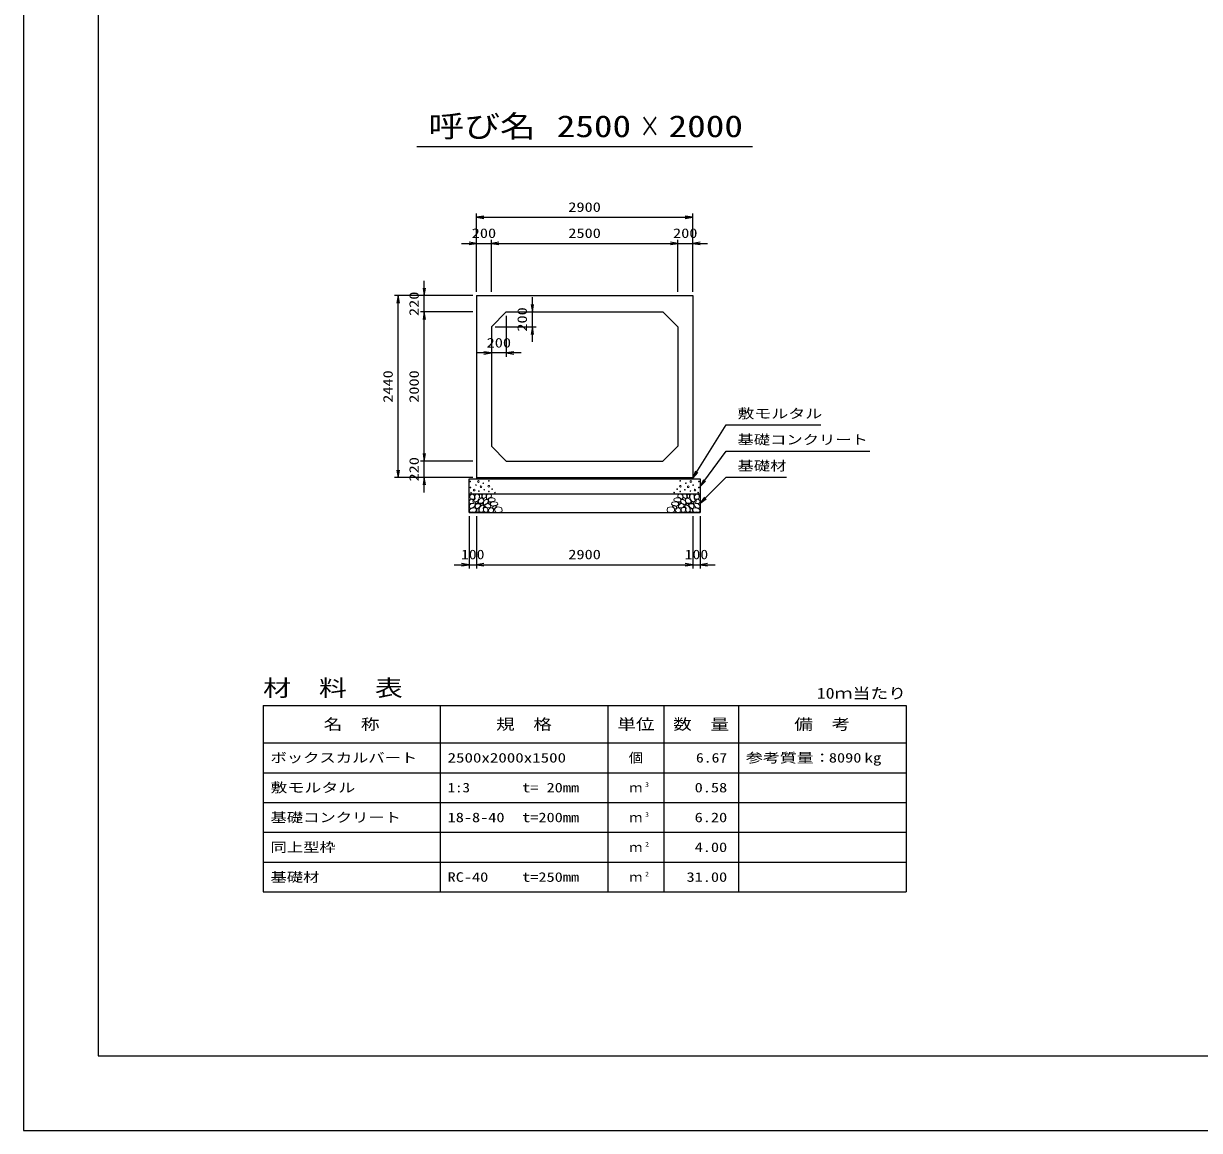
# Model space of a CAD drawing. Units: millimetres at full size. Extents: x 0 to 42050, y 0 to 29700.
# Drawn here: x 0 to 15772, y 0 to 14850 of the extents above; entities that cross this region are included whole.
import ezdxf
from ezdxf.enums import TextEntityAlignment as Align

# ---------------------------------------------------------------- set-up
doc = ezdxf.new("R2010")
doc.units = ezdxf.units.MM
for name, color, linetype, lineweight in [('D-DCR-HCHn', 4, 'Continuous', 9), ('D-MTR-FRAM', 7, 'Continuous', 25), ('D-MTR-LINE', 7, 'Continuous', 25), ('D-STR-DIM', 7, 'Continuous', 25), ('D-STR-STRn', 1, 'Continuous', 25), ('D-STR-TXT', 7, 'Continuous', 25), ('D-TTL', 2, 'Continuous', 25), ('D-TTL-TXT', 7, 'Continuous', 25)]:
    doc.layers.add(name, color=color, linetype=linetype, lineweight=lineweight)
doc.layers.add('D-MTR', color=7, linetype='Continuous')
doc.layers.add('D-MTR-TXT', color=7, linetype='Continuous')
doc.styles.add('ＭＳ ゴシック', font='')
doc.styles.get('ＭＳ ゴシック').set_extended_font_data('MS Gothic')

# ---------------------------------------------------------------- blocks, each defined once
blk = doc.blocks.new('open_arrow')
at = {"color": 0, "linetype": 'Continuous', "lineweight": -2}
blk.add_lwpolyline([(7.5, 1.25), (0, 0), (7.5, -1.25)], dxfattribs=at)

msp = doc.modelspace()

# ---------------------------------------------------------------- linework, layer by layer
at = {"layer": 'D-DCR-HCHn'}
for points in [[(6038.998, 8529.493), (6012.994, 8535.271), (5989.879, 8523.714), (5986.99, 8497.71), (5992.769, 8477.485), (6021.662, 8468.817), (6041.887, 8468.817), (6050.555, 8483.263), (6050.555, 8515.046)], [(6062.112, 8532.382), (6053.444, 8506.378), (6056.334, 8477.485), (6036.109, 8445.702), (6062.112, 8431.256), (6091.006, 8445.702), (6108.342, 8468.817), (6114.12, 8506.378), (6108.342, 8526.603), (6091.006, 8535.271)], [(6117.01, 8526.603), (6117.01, 8491.931), (6131.456, 8483.263), (6145.903, 8491.931), (6148.792, 8512.157), (6145.903, 8529.493), (6125.678, 8535.271)], [(6165.601, 8478.845), (6153.999, 8486.941), (6152.006, 8514.16), (6161.557, 8535.616), (6185.582, 8538.128), (6205.263, 8532.156), (6206.848, 8520.53), (6204.014, 8496.921), (6188.752, 8487.586)], [(6231.239, 8471.998), (6241.02, 8483.092), (6258.359, 8489.342), (6272.287, 8498.717), (6276.55, 8513.49), (6270.013, 8527.695), (6256.369, 8536.218), (6240.845, 8537.886), (6225.522, 8535.424), (6215.719, 8526.98), (6208.918, 8509.457), (6207.379, 8492.722), (6211.1, 8482.871), (6213.729, 8473.23), (6222.948, 8469.842)], [(8818.761, 8471.998), (8808.98, 8483.092), (8791.641, 8489.342), (8777.713, 8498.717), (8773.45, 8513.49), (8779.987, 8527.695), (8793.631, 8536.218), (8809.155, 8537.886), (8824.478, 8535.424), (8834.281, 8526.98), (8841.082, 8509.457), (8842.621, 8492.722), (8838.9, 8482.871), (8836.271, 8473.23), (8827.052, 8469.842)], [(8884.399, 8478.845), (8896.001, 8486.941), (8897.994, 8514.16), (8888.443, 8535.616), (8864.418, 8538.128), (8844.737, 8532.156), (8843.152, 8520.53), (8845.986, 8496.921), (8861.248, 8487.586)], [(8932.99, 8526.603), (8932.99, 8491.931), (8918.544, 8483.263), (8904.097, 8491.931), (8901.208, 8512.157), (8904.097, 8529.493), (8924.322, 8535.271)], [(8987.888, 8532.382), (8996.556, 8506.378), (8993.666, 8477.485), (9013.891, 8445.702), (8987.888, 8431.256), (8958.994, 8445.702), (8941.658, 8468.817), (8935.88, 8506.378), (8941.658, 8526.603), (8958.994, 8535.271)], [(9011.002, 8529.493), (9037.006, 8535.271), (9060.121, 8523.714), (9063.01, 8497.71), (9057.231, 8477.485), (9028.338, 8468.817), (9008.113, 8468.817), (8999.445, 8483.263), (8999.445, 8515.046)], [(5984.101, 8457.26), (5975.433, 8431.256), (5986.99, 8413.92), (6015.883, 8411.03), (6035.61, 8419.499), (6027.441, 8439.924), (6033.219, 8451.481), (6021.662, 8463.038), (6004.326, 8468.817)], [(6038.944, 8361.261), (6060.346, 8393.365), (6057.671, 8401.39), (6028.243, 8409.416), (6001.49, 8406.741), (5982.763, 8390.689), (5980.087, 8371.962), (5982.763, 8353.235), (6004.165, 8347.884)], [(6067.891, 8431.256), (6053.444, 8419.698), (6059.223, 8411.03), (6079.448, 8411.03), (6088.116, 8413.92), (6093.895, 8425.477), (6085.227, 8434.145)], [(6113.852, 8361.261), (6127.229, 8393.365), (6116.527, 8406.741), (6084.424, 8406.741), (6071.047, 8401.39), (6057.671, 8382.663), (6057.671, 8366.612), (6071.047, 8345.209), (6087.099, 8342.534)], [(6111.231, 8463.038), (6096.784, 8428.366), (6108.342, 8413.92), (6143.013, 8413.92), (6157.46, 8419.698), (6171.907, 8439.924), (6171.907, 8457.26), (6157.46, 8480.374), (6140.124, 8483.263)], [(6159.332, 8297.054), (6167.358, 8321.131), (6164.683, 8347.884), (6183.41, 8377.313), (6159.332, 8390.689), (6132.579, 8377.313), (6116.527, 8355.91), (6111.177, 8321.131), (6116.527, 8302.404), (6132.579, 8294.378)], [(6153.982, 8390.689), (6167.358, 8401.39), (6162.007, 8409.416), (6143.28, 8409.416), (6135.254, 8406.741), (6129.904, 8396.04), (6137.93, 8388.014)], [(6181.681, 8454.73), (6193.297, 8460.817), (6204.296, 8466.161), (6210.86, 8479.065), (6205.554, 8487.961), (6195.968, 8490.014), (6180.137, 8481.115), (6168.42, 8472.605), (6169.515, 8464.944), (6173.895, 8457.527)], [(6183.109, 8393.224), (6170.35, 8397.579), (6169.086, 8425.688), (6179.964, 8450.928), (6210.015, 8465.156), (6232.452, 8459.405), (6233.795, 8428.924), (6223.477, 8416.886), (6195.401, 8401.311)], [(6243.981, 8350.925), (6208.607, 8357.521), (6193.56, 8369.658), (6188.808, 8388.655), (6203.492, 8403.022), (6232.102, 8411.082), (6253.749, 8398.154), (6267.74, 8380.74), (6263.78, 8363.062)], [(6262.239, 8413.692), (6262.239, 8424.551), (6255.72, 8429.466), (6244.97, 8430.609), (6236.278, 8427.18), (6233.19, 8416.664), (6240.738, 8408.891), (6250.802, 8404.319), (6260.409, 8408.319)], [(6252.727, 8432.135), (6242.952, 8435.066), (6238.675, 8440.928), (6235.905, 8456.938), (6239.816, 8478.619), (6265.776, 8488.926), (6295.648, 8488.926), (6323.03, 8473.998), (6327.653, 8458.004), (6323.385, 8446.63), (6310.583, 8441.299), (6289.247, 8437.745), (6262.931, 8432.013)], [(6288.634, 8375.297), (6280.545, 8379.592), (6269.424, 8387.928), (6264.874, 8396.518), (6264.874, 8415.212), (6278.523, 8430.37), (6308.349, 8434.159), (6340.449, 8430.117), (6356.12, 8418.585), (6360.164, 8400.462), (6347.761, 8389.388), (6337.436, 8385.361), (6320.312, 8383.128), (6304.987, 8380.305)], [(6309.876, 8337.808), (6297.748, 8343.743), (6291.39, 8350.697), (6292.71, 8367.843), (6302.307, 8376.236), (6322.7, 8381.151), (6339.015, 8381.271), (6344.293, 8369.761), (6332.814, 8359.51), (6322.239, 8350.35), (6318.573, 8341.331)], [(6353.293, 8292.112), (6336.233, 8296.916), (6324.939, 8304.601), (6319.893, 8319.011), (6317.01, 8332.7), (6328.544, 8353.594), (6351.131, 8367.524), (6385.492, 8362), (6412.645, 8351.913), (6419.133, 8321.652), (6413.366, 8299.317), (6386.934, 8292.593)], [(8696.707, 8292.112), (8713.767, 8296.916), (8725.061, 8304.601), (8730.107, 8319.011), (8732.99, 8332.7), (8721.456, 8353.594), (8698.869, 8367.524), (8664.508, 8362), (8637.355, 8351.913), (8630.867, 8321.652), (8636.634, 8299.317), (8663.066, 8292.593)], [(8761.366, 8375.297), (8769.455, 8379.592), (8780.576, 8387.928), (8785.126, 8396.518), (8785.126, 8415.212), (8771.477, 8430.37), (8741.651, 8434.159), (8709.551, 8430.117), (8693.88, 8418.585), (8689.836, 8400.462), (8702.239, 8389.388), (8712.564, 8385.361), (8729.688, 8383.128), (8745.013, 8380.305)], [(8740.124, 8337.808), (8752.252, 8343.743), (8758.61, 8350.697), (8757.29, 8367.843), (8747.693, 8376.236), (8727.3, 8381.151), (8710.985, 8381.271), (8705.707, 8369.761), (8717.186, 8359.51), (8727.761, 8350.35), (8731.427, 8341.331)], [(8797.273, 8432.135), (8807.048, 8435.066), (8811.325, 8440.928), (8814.095, 8456.938), (8810.184, 8478.619), (8784.224, 8488.926), (8754.352, 8488.926), (8726.97, 8473.998), (8722.347, 8458.004), (8726.615, 8446.63), (8739.417, 8441.299), (8760.753, 8437.745), (8787.069, 8432.013)], [(8806.019, 8350.925), (8841.393, 8357.521), (8856.44, 8369.658), (8861.192, 8388.655), (8846.508, 8403.022), (8817.898, 8411.082), (8796.251, 8398.154), (8782.26, 8380.74), (8786.22, 8363.062)], [(8787.761, 8413.692), (8787.761, 8424.551), (8794.28, 8429.466), (8805.03, 8430.609), (8813.722, 8427.18), (8816.81, 8416.664), (8809.262, 8408.891), (8799.198, 8404.319), (8789.591, 8408.319)], [(8866.891, 8393.224), (8879.65, 8397.579), (8880.914, 8425.688), (8870.036, 8450.928), (8839.985, 8465.156), (8817.548, 8459.405), (8816.205, 8428.924), (8826.523, 8416.886), (8854.599, 8401.311)], [(8868.319, 8454.73), (8856.703, 8460.817), (8845.704, 8466.161), (8839.14, 8479.065), (8844.446, 8487.961), (8854.032, 8490.014), (8869.863, 8481.115), (8881.58, 8472.605), (8880.485, 8464.944), (8876.105, 8457.527)], [(8890.668, 8297.054), (8882.642, 8321.131), (8885.317, 8347.884), (8866.59, 8377.313), (8890.668, 8390.689), (8917.421, 8377.313), (8933.473, 8355.91), (8938.823, 8321.131), (8933.473, 8302.404), (8917.421, 8294.378)], [(8938.769, 8463.038), (8953.216, 8428.366), (8941.658, 8413.92), (8906.987, 8413.92), (8892.54, 8419.698), (8878.093, 8439.924), (8878.093, 8457.26), (8892.54, 8480.374), (8909.876, 8483.263)], [(8896.018, 8390.689), (8882.642, 8401.39), (8887.993, 8409.416), (8906.72, 8409.416), (8914.746, 8406.741), (8920.096, 8396.04), (8912.07, 8388.014)], [(8936.148, 8361.261), (8922.771, 8393.365), (8933.473, 8406.741), (8965.576, 8406.741), (8978.953, 8401.39), (8992.329, 8382.663), (8992.329, 8366.612), (8978.953, 8345.209), (8962.901, 8342.534)], [(8982.109, 8431.256), (8996.556, 8419.698), (8990.777, 8411.03), (8970.552, 8411.03), (8961.884, 8413.92), (8956.105, 8425.477), (8964.773, 8434.145)], [(9011.056, 8361.261), (8989.654, 8393.365), (8992.329, 8401.39), (9021.757, 8409.416), (9048.51, 8406.741), (9067.237, 8390.689), (9069.913, 8371.962), (9067.237, 8353.235), (9045.835, 8347.884)], [(9065.899, 8457.26), (9074.567, 8431.256), (9063.01, 8413.92), (9034.117, 8411.03), (9014.39, 8419.499), (9022.559, 8439.924), (9016.781, 8451.481), (9028.338, 8463.038), (9045.674, 8468.817)], [(6049.645, 8294.378), (6068.372, 8302.404), (6073.723, 8329.157), (6063.021, 8347.884), (6044.294, 8353.235), (6020.217, 8350.56), (5993.464, 8339.859), (5980.087, 8323.807), (5980.087, 8305.08), (5988.113, 8294.378), (6020.217, 8297.054)], [(6108.502, 8302.404), (6108.502, 8334.508), (6095.125, 8342.534), (6081.749, 8334.508), (6079.073, 8315.781), (6081.749, 8299.729), (6100.476, 8294.378)], [(6180.735, 8299.729), (6204.812, 8294.378), (6226.215, 8305.08), (6228.89, 8329.157), (6223.539, 8347.884), (6196.786, 8355.91), (6178.059, 8355.91), (6170.033, 8342.534), (6170.033, 8313.106)], [(6239.869, 8336.931), (6258.084, 8352.234), (6284.219, 8351.97), (6302.17, 8336.931), (6304.81, 8309.227), (6292.666, 8293.924), (6258.876, 8291.549), (6242.509, 8301.311), (6235.645, 8323.738)], [(8810.131, 8336.931), (8791.916, 8352.234), (8765.781, 8351.97), (8747.83, 8336.931), (8745.19, 8309.227), (8757.334, 8293.924), (8791.124, 8291.549), (8807.491, 8301.311), (8814.355, 8323.738)], [(8869.265, 8299.729), (8845.188, 8294.378), (8823.785, 8305.08), (8821.11, 8329.157), (8826.461, 8347.884), (8853.214, 8355.91), (8871.941, 8355.91), (8879.967, 8342.534), (8879.967, 8313.106)], [(8941.498, 8302.404), (8941.498, 8334.508), (8954.875, 8342.534), (8968.251, 8334.508), (8970.927, 8315.781), (8968.251, 8299.729), (8949.524, 8294.378)], [(9000.355, 8294.378), (8981.628, 8302.404), (8976.277, 8329.157), (8986.979, 8347.884), (9005.706, 8353.235), (9029.783, 8350.56), (9056.536, 8339.859), (9069.913, 8323.807), (9069.913, 8305.08), (9061.887, 8294.378), (9029.783, 8297.054)]]:
    msp.add_lwpolyline(points, close=True, dxfattribs=at)
for centre, radius in [((5991.091, 8706.145), 4.5), ((6100.004, 8706.145), 11.25), ((6166.563, 8682.459), 4.5), ((6242.197, 8715.221), 4.5), ((8807.803, 8715.221), 4.5), ((8883.437, 8682.459), 4.5), ((8949.996, 8706.145), 11.25), ((9058.909, 8706.145), 4.5), ((5992.803, 8625.879), 4.5), ((6001.905, 8557.286), 4.5), ((6044.855, 8590.444), 11.25), ((6068.437, 8658.641), 4.5), ((6106.552, 8578.646), 4.5), ((6134.996, 8634.955), 11.25), ((6180.06, 8595.807), 4.5), ((6240.741, 8643.204), 11.25), ((6241.763, 8571.675), 4.5), ((6283.942, 8603.293), 4.5), ((6323.193, 8557.037), 4.5), ((8726.808, 8557.037), 4.5), ((8766.058, 8603.293), 4.5), ((8809.259, 8643.204), 11.25), ((8808.237, 8571.675), 4.5), ((8869.94, 8595.807), 4.5), ((8915.004, 8634.955), 11.25), ((8943.448, 8578.646), 4.5), ((8981.563, 8658.641), 4.5), ((9005.145, 8590.444), 11.25), ((9048.095, 8557.286), 4.5), ((9057.197, 8625.879), 4.5)]:
    msp.add_circle(centre, radius, dxfattribs=at)
at = {"layer": 'D-MTR-FRAM'}
for p, q in [((3212.5, 5700), (11837.5, 5700)), ((3212.5, 5700), (3212.5, 3200)), ((11837.5, 5700), (11837.5, 3200)), ((3212.5, 3200), (11837.5, 3200))]:
    msp.add_line(p, q, dxfattribs=at)
at = {"layer": 'D-MTR-LINE'}
for p, q in [((5587.5, 5700), (5587.5, 3200)), ((7837.5, 5700), (7837.5, 3200)), ((8587.5, 5700), (8587.5, 3200)), ((9587.5, 5700), (9587.5, 3200)), ((3212.5, 5200), (11837.5, 5200)), ((3212.5, 4800), (11837.5, 4800)), ((3212.5, 4400), (11837.5, 4400)), ((3212.5, 4000), (11837.5, 4000)), ((3212.5, 3600), (11837.5, 3600))]:
    msp.add_line(p, q, dxfattribs=at)
at = {"layer": 'D-STR-DIM'}
for p, q in [((6075, 11250), (6075, 12300)), ((6075, 12250), (8975, 12250)), ((8975, 11250), (8975, 12300)), ((5875, 11900), (6475, 11900)), ((6075, 11250), (6075, 11950)), ((6275, 11250), (6275, 11950)), ((6275, 11250), (6275, 11950)), ((6275, 11900), (8775, 11900)), ((8575, 11900), (9175, 11900)), ((8775, 11250), (8775, 11950)), ((8775, 11250), (8775, 11950)), ((8975, 11250), (8975, 11950)), ((5375, 10780), (5375, 11400)), ((6025, 11200), (4975, 11200)), ((5025, 8760), (5025, 11200)), ((6025, 11200), (5325, 11200)), ((6825, 10580), (6825, 11180)), ((6025, 10980), (5325, 10980)), ((6025, 10980), (5325, 10980)), ((5375, 8980), (5375, 10980)), ((6475, 10930), (6475, 10380)), ((6525, 10980), (6875, 10980)), ((6275, 10730), (6275, 10380)), ((6325, 10780), (6875, 10780)), ((6675, 10430), (6075, 10430)), ((5375, 8560), (5375, 9180)), ((6025, 8980), (5325, 8980)), ((6025, 8980), (5325, 8980)), ((6025, 8760), (4975, 8760)), ((6025, 8760), (5325, 8760)), ((5975, 8240), (5975, 7540)), ((6075, 8240), (6075, 7540)), ((6075, 8240), (6075, 7540)), ((8975, 8240), (8975, 7540)), ((8975, 8240), (8975, 7540)), ((9075, 8240), (9075, 7540)), ((5775, 7590), (6275, 7590)), ((6075, 7590), (8975, 7590)), ((8775, 7590), (9275, 7590))]:
    msp.add_line(p, q, dxfattribs=at)
at = {"layer": 'D-STR-STRn'}
for p, q in [((6075, 11200), (8975, 11200)), ((6075, 11200), (6075, 8760)), ((8975, 11200), (8975, 8760)), ((6475, 10980), (6275, 10780)), ((6475, 10980), (8575, 10980)), ((8775, 10780), (8575, 10980)), ((6275, 10780), (6275, 9180)), ((8775, 10780), (8775, 9180)), ((6275, 9180), (6475, 8980)), ((8575, 8980), (8775, 9180)), ((6475, 8980), (8575, 8980)), ((5975, 8290), (5975, 8740)), ((5975, 8740), (9075, 8740)), ((6075, 8760), (6075, 8740)), ((6075, 8760), (8975, 8760)), ((8975, 8760), (8975, 8740)), ((9075, 8740), (9075, 8290)), ((5975, 8540), (9075, 8540)), ((5975, 8290), (9075, 8290))]:
    msp.add_line(p, q, dxfattribs=at)
at = {"layer": 'D-STR-TXT'}
for points in [[(8975, 8750), (9425, 9465), (9525, 9465), (10691.624, 9465)], [(9075, 8640), (9425, 9115), (9525, 9115), (11350.761, 9115)], [(9075, 8415), (9425, 8765), (9525, 8765), (10232.36, 8765)]]:
    msp.add_lwpolyline(points, dxfattribs=at)
at = {"layer": 'D-TTL'}
for points in [[(0, 0), (42050, 0), (42050, 29700), (0, 29700)], [(1000, 1000), (41050, 1000), (41050, 28700), (1000, 28700)]]:
    msp.add_lwpolyline(points, close=True, dxfattribs=at)
at = {"layer": 'D-TTL-TXT'}
msp.add_line((5275, 13200), (9775, 13200), dxfattribs=at)

# ---------------------------------------------------------------- block references
at = {"layer": 'D-STR-DIM', "xscale": 13.3, "yscale": 13.3}
for p in [(6075, 12250), (6275, 11900), (6275, 11900), (8975, 11900), (6475, 10430), (6075, 7590), (6075, 7590), (9075, 7590)]:
    msp.add_blockref('open_arrow', p, dxfattribs=at)
for p, rotation in [((8975, 12250), 180), ((6075, 11900), 180), ((8775, 11900), 180), ((8775, 11900), 180), ((5025, 11200), 270), ((5375, 11200), 90), ((6825, 10980), 90), ((5375, 10980), 270), ((5375, 10980), 270), ((6825, 10780), 270), ((6275, 10430), 180), ((5375, 8980), 90), ((5375, 8980), 90), ((5025, 8760), 90), ((5375, 8760), 270), ((5975, 7590), 180), ((8975, 7590), 180), ((8975, 7590), 180)]:
    msp.add_blockref('open_arrow', p, dxfattribs=dict(at, rotation=rotation))
at = {"layer": 'D-STR-TXT', "xscale": 13.3, "yscale": 13.3}
for p, rotation in [((8975, 8750), 57.8), ((9075, 8640), 53.6), ((9075, 8415), 45)]:
    msp.add_blockref('open_arrow', p, dxfattribs=dict(at, rotation=rotation))

# ---------------------------------------------------------------- texts
at = {"layer": 'D-MTR', "style": 'ＭＳ ゴシック', "width": 1.25}
msp.add_text('材\u3000料\u3000表', height=219.9, dxfattribs=at).set_placement((3212.5, 5760), align=Align.BOTTOM_LEFT)
at = {"layer": 'D-MTR', "style": 'ＭＳ ゴシック', "width": 1.2}
msp.add_text('10ｍ当たり', height=146.6, dxfattribs=at).set_placement((11837.5, 5748.333), align=Align.BOTTOM_RIGHT)
at = {"layer": 'D-MTR-TXT', "style": 'ＭＳ ゴシック'}
for s, height, width, p in [('名\u3000称', 146.6, 1.25, (4400, 5450)), ('規\u3000格', 146.6, 1.25, (6712.5, 5450)), ('単位', 146.6, 1.25, (8212.5, 5450)), ('数\u3000量', 146.6, 1.25, (9087.5, 5450)), ('備\u3000考', 146.6, 1.25, (10712.5, 5450)), ('個', 128.3, 1.1, (8212.5, 5000))]:
    msp.add_text(s, height=height, dxfattribs=dict(at, width=width)).set_placement(p, align=Align.MIDDLE_CENTER)
for s, width, p in [('ボックスカルバート', 1.25, (3312.5, 5000)), ('2500x2000x1500', 1.3, (5687.5, 5000)), ('参考質量：    kg', 1.3, (9687.5, 5000)), ('敷モルタル', 1.3, (3312.5, 4600)), ('1:3', 1.15, (5687.5, 4600)), ('t= 20mm', 1.25, (6687.5, 4600)), ('基礎コンクリート', 1.25, (3312.5, 4200)), ('18-8-40', 1.25, (5687.5, 4200)), ('t=200mm', 1.25, (6687.5, 4200)), ('同上型枠', 1.25, (3312.5, 3800)), ('基礎材', 1.25, (3312.5, 3400)), ('RC-40', 1.25, (5687.5, 3400)), ('t=250mm', 1.25, (6687.5, 3400))]:
    msp.add_text(s, height=128.3, dxfattribs=dict(at, width=width)).set_placement(p, align=Align.MIDDLE_LEFT)
for s, width, p in [('6.67', 1.2, (9437.5, 5000)), ('8090', 1.25, (11237.5, 5000)), ('0.58', 1.25, (9437.5, 4600)), ('6.20', 1.25, (9437.5, 4200)), ('4.00', 1.25, (9437.5, 3800)), ('31.00', 1.25, (9437.5, 3400))]:
    msp.add_text(s, height=128.3, dxfattribs=dict(at, width=width)).set_placement(p, align=Align.MIDDLE_RIGHT)
for p in [(8212.5, 4600), (8212.5, 4200), (8212.5, 3800), (8212.5, 3400)]:
    msp.add_text('ｍ', height=128.3, dxfattribs=at).set_placement(p, align=Align.MIDDLE_CENTER)
at = {"layer": 'D-MTR-TXT', "style": 'ＭＳ ゴシック', "width": 1.15}
for s, p in [('3', (8337.5, 4588.333)), ('3', (8337.5, 4188.333)), ('2', (8337.5, 3788.333)), ('2', (8337.5, 3388.333))]:
    msp.add_text(s, height=64.15, dxfattribs=at).set_placement(p, align=Align.BOTTOM_LEFT)
at = {"layer": 'D-STR-DIM', "style": 'ＭＳ ゴシック'}
for s, width, p in [('2900', 1.25, (7525, 12387.5)), ('200', 1.25, (6175, 12037.5)), ('2500', 1.25, (7525, 12037.5)), ('200', 1.25, (8875, 12037.5)), ('200', 1.25, (6375, 10567.5)), ('100', 1.2, (6025, 7727.5)), ('2900', 1.25, (7525, 7727.5)), ('100', 1.2, (9025, 7727.5))]:
    msp.add_text(s, height=128.3, dxfattribs=dict(at, width=width)).set_placement(p, align=Align.MIDDLE_CENTER)
at = {"layer": 'D-STR-DIM', "style": 'ＭＳ ゴシック', "width": 1.25}
for s, p in [('220', (5237.5, 11090)), ('200', (6687.5, 10880)), ('2440', (4887.5, 9980)), ('2000', (5237.5, 9980)), ('220', (5237.5, 8870))]:
    msp.add_text(s, height=128.3, rotation=90, dxfattribs=at).set_placement(p, align=Align.MIDDLE_CENTER)
at = {"layer": 'D-STR-TXT', "style": 'ＭＳ ゴシック'}
for s, width, p in [('敷モルタル', 1.3, (9575, 9515)), ('基礎コンクリート', 1.25, (9575, 9165)), ('基礎材', 1.25, (9575, 8815))]:
    msp.add_text(s, height=128.3, dxfattribs=dict(at, width=width)).set_placement(p, align=Align.BOTTOM_LEFT)
at = {"layer": 'D-TTL-TXT', "style": 'ＭＳ ゴシック'}
for s, width, p in [('呼び名', 1.2, (6150, 13237.5)), ('2500', 1.25, (7650, 13237.5)), ('×', 0.7, (8400, 13237.5)), ('2000', 1.25, (9150, 13237.5))]:
    msp.add_text(s, height=293.3, dxfattribs=dict(at, width=width)).set_placement(p, align=Align.BOTTOM_CENTER)

doc.saveas('drawing.dxf')
